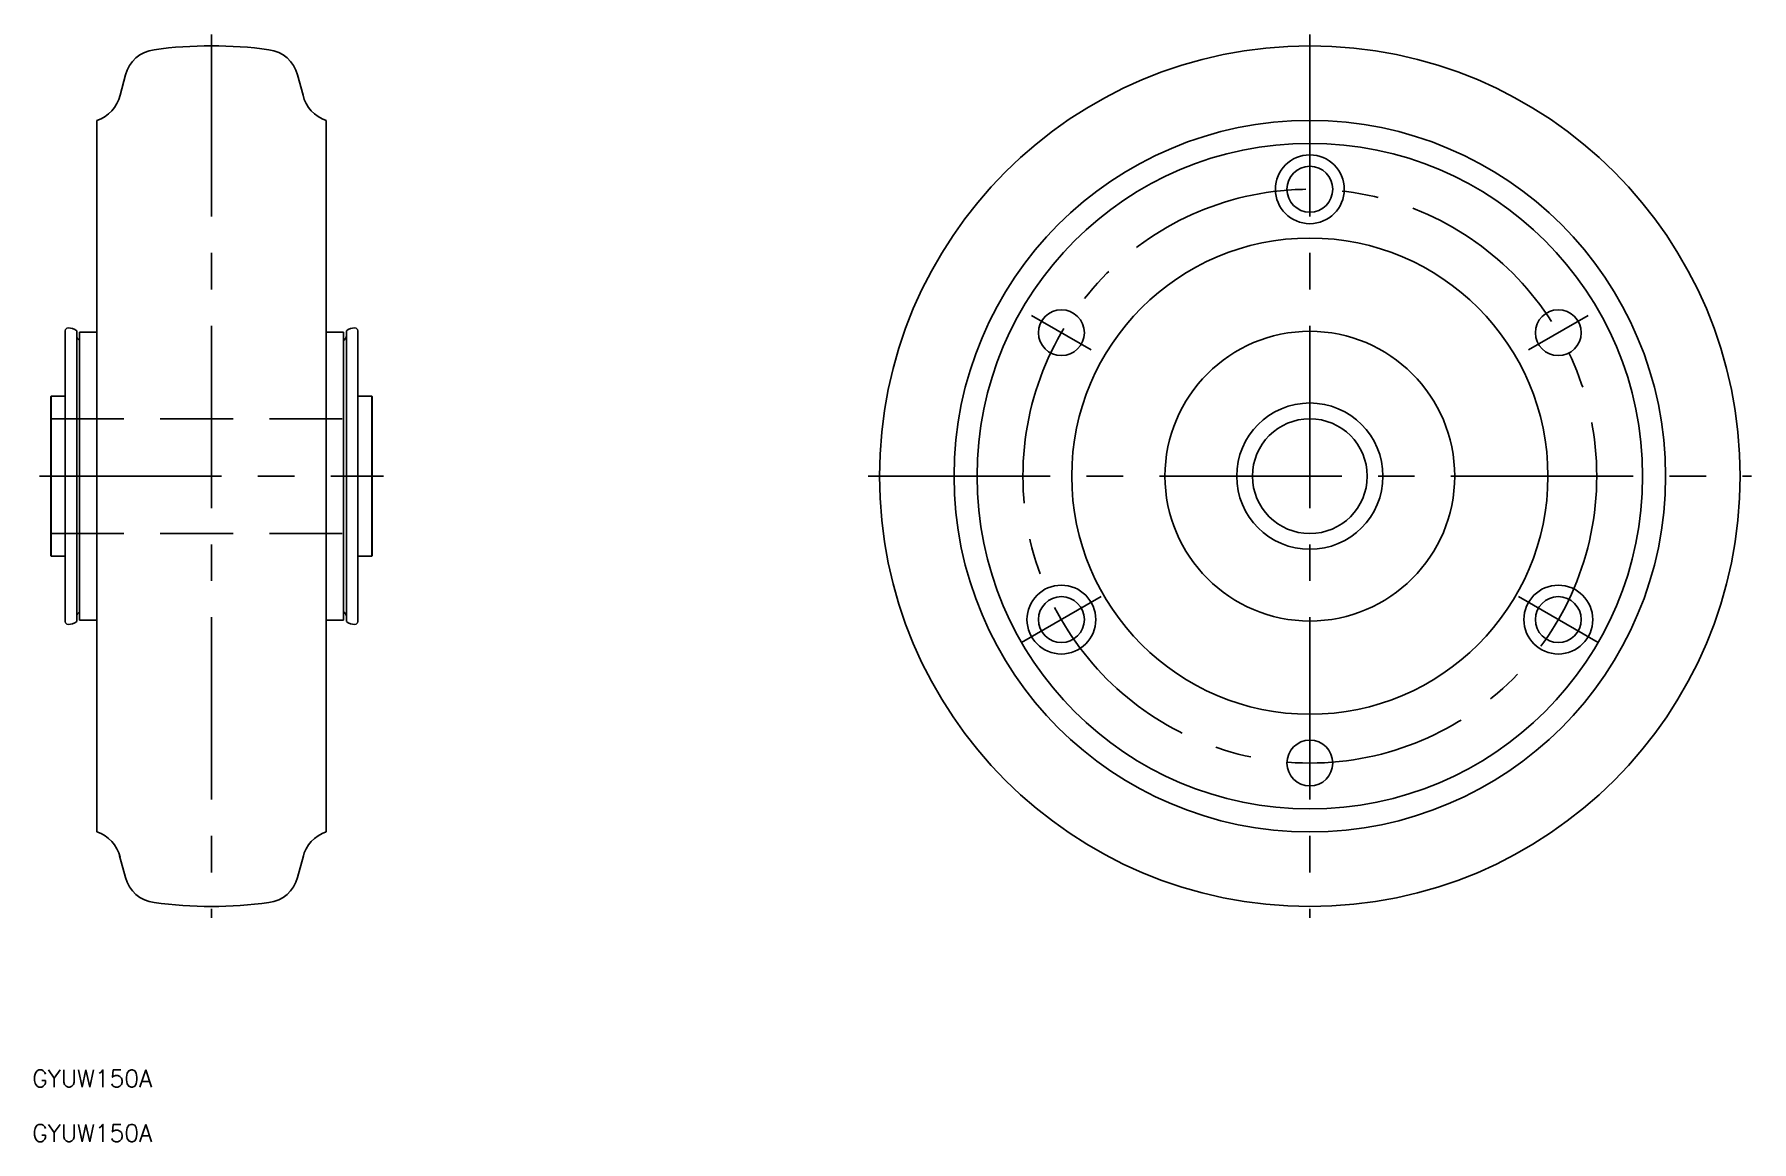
# Model space of a CAD drawing. Extents: x -222 to 77, y -116 to 77.
import ezdxf

# ---------------------------------------------------------------- set-up
doc = ezdxf.new("R2010")
doc.units = 0
doc.linetypes.add('CENTER', pattern=[50.8, 31.75, -6.35, 6.35, -6.35])
doc.linetypes.add('DASHED', pattern=[19.05, 12.7, -6.35])
doc.layers.get('0').update_dxf_attribs({"linetype": 'CONTINUOUS'})
doc.layers.add('CENTER', color=1, linetype='CENTER')
doc.styles.get("Standard").update_dxf_attribs({"font": 'txt.shx', "height": 3, "bigfont": 'bigfont.shx'})

msp = doc.modelspace()

# ---------------------------------------------------------------- linework, layer by layer
at = {"color": 7, "linetype": 'CONTINUOUS'}
for p, q in [((-207.36, 66.42), (-206.42, 69.94)), ((-175.47, 66.42), (-176.41, 69.94)), ((-211.42, 62), (-211.42, -62)), ((-171.42, -62), (-171.42, 62)), ((-216.92, 25.35), (-216.92, -25.35)), ((-214.92, 25.35), (-214.92, -25.35)), ((-214.42, 25.1), (-211.42, 25.1)), ((-214.42, 25.1), (-214.42, -25.1)), ((-168.42, 25.1), (-171.42, 25.1)), ((-168.42, -25.1), (-168.42, 25.1)), ((-167.92, 25.35), (-167.92, -25.35)), ((-165.92, 25.35), (-165.92, -25.35)), ((-219.37, 13.95), (-219.42, 13.9)), ((-219.42, 13.9), (-219.42, -13.9)), ((-216.92, 13.95), (-219.37, 13.95)), ((-219.37, 13.95), (-219.37, -13.95)), ((-165.92, 13.95), (-163.47, 13.95)), ((-163.47, 13.95), (-163.42, 13.9)), ((-163.47, 13.95), (-163.47, -13.95)), ((-163.42, 13.9), (-163.42, -13.9)), ((-219.37, -13.95), (-219.42, -13.9)), ((-216.92, -13.95), (-219.37, -13.95)), ((-165.92, -13.95), (-163.47, -13.95)), ((-163.47, -13.95), (-163.42, -13.9)), ((-214.42, -25.1), (-211.42, -25.1)), ((-168.42, -25.1), (-171.42, -25.1)), ((-207.43, -66.17), (-206.42, -69.94)), ((-175.4, -66.17), (-176.41, -69.94))]:
    msp.add_line(p, q, dxfattribs=at)
at = {"color": 3, "linetype": 'DASHED'}
for p, q in [((-219.42, 10), (-163.42, 10)), ((-219.42, -10), (-163.42, -10))]:
    msp.add_line(p, q, dxfattribs=at)
at = {"color": 7, "linetype": 'CONTINUOUS'}
for centre, radius in [((0, 0), 75), ((0, 0), 62), ((0, 0), 58), ((0, 50), 6), ((0, 50), 4), ((0, 0), 41.5), ((-43.3, 25), 4), ((43.3, 25), 4), ((0, 0), 25.25), ((0, 0), 12.75), ((0, 0), 10), ((-43.3, -25), 6), ((43.3, -25), 6), ((-43.3, -25), 4), ((43.3, -25), 4), ((0, -50), 4)]:
    msp.add_circle(centre, radius, dxfattribs=at)
for centre, radius, start, end in [((-191.42, 0), 75, 82.3309, 97.6691), ((-200.62, 68.38), 6, 97.6691, 165), ((-182.21, 68.38), 6, 15, 82.3309), ((-213.22, 67.72), 6, 287.5465, 347.5146), ((-169.61, 67.72), 6, 192.4854, 252.4535), ((-216.42, 25.35), 0.5, 90, 180), ((-216.42, 23.35), 2.5, 53.1301, 90), ((-213.92, 24.5), 1, 180, 240), ((-168.92, 24.5), 1, 300, 0), ((-166.42, 23.35), 2.5, 90, 126.8699), ((-166.42, 25.35), 0.5, 0, 90), ((-213.92, -24.5), 1, 120, 180), ((-168.92, -24.5), 1, 0, 60), ((-216.42, -25.35), 0.5, 180, 270), ((-216.42, -23.35), 2.5, 270, 306.8699), ((-166.42, -23.35), 2.5, 233.1301, 270), ((-166.42, -25.35), 0.5, 270, 0), ((-213.22, -67.72), 6, 12.4854, 72.4535), ((-169.61, -67.72), 6, 107.5465, 167.5146), ((-200.62, -68.38), 6, 195, 262.3309), ((-182.21, -68.38), 6, 277.6691, 345), ((-191.42, 0), 75, 262.3309, 277.6691)]:
    msp.add_arc(centre, radius, start, end, dxfattribs=at)
at = {"layer": 'CENTER', "color": 1, "linetype": 'CENTER'}
for p, q in [((-191.42, 77), (-191.42, -77)), ((0, 77), (0, -77)), ((-38.11, 22), (-48.5, 28)), ((38.11, 22), (48.5, 28)), ((-221.42, 0), (-161.42, 0)), ((-77, 0), (77, 0)), ((-50.23, -29), (-36.37, -21)), ((50.23, -29), (36.37, -21))]:
    msp.add_line(p, q, dxfattribs=at)
msp.add_circle((0, 0), 50, dxfattribs=at)

# ---------------------------------------------------------------- texts
at = {"color": 7, "linetype": 'CONTINUOUS'}
for p in [(-222.68, -106.48), (-222.68, -115.99)]:
    msp.add_text('GYUW150A', height=3, dxfattribs=at).set_placement(p)

doc.saveas('drawing.dxf')
